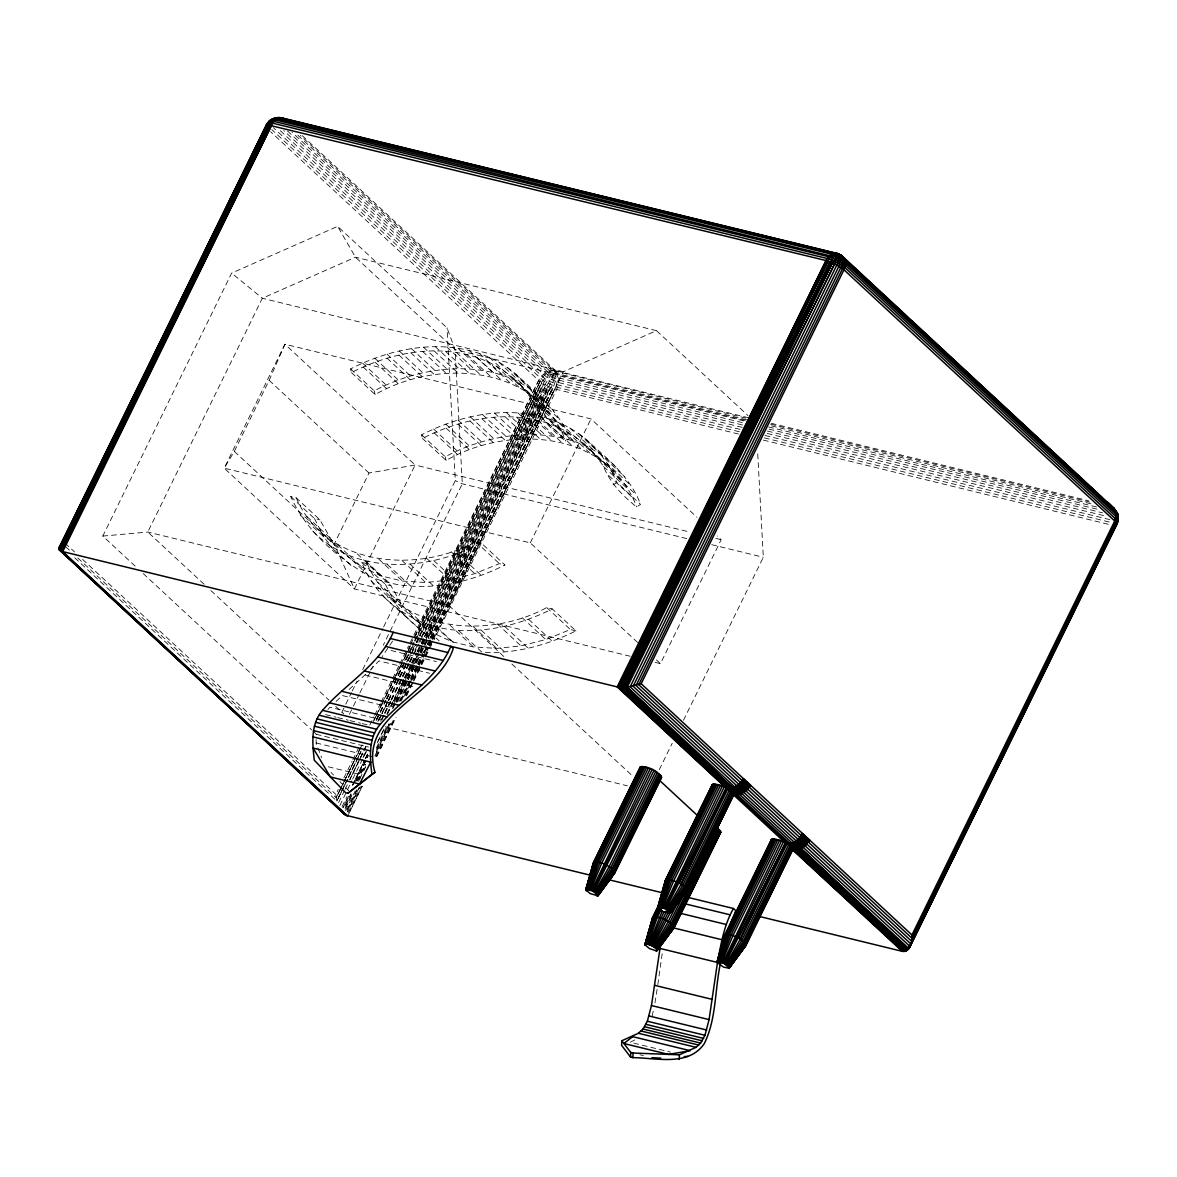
<?xml version="1.0" encoding="UTF-8"?>
<svg xmlns="http://www.w3.org/2000/svg" width="1177" height="1177" viewBox="0 0 1177 1177"><rect width="100%" height="100%" fill="white"/><g stroke="black" fill="none" stroke-linecap="round" stroke-linejoin="round"><path stroke-width="0.75" stroke-dasharray="5 3.75" d="M316.083 739.48L316.333 746.35M657.825 984.634L662.489 951.502M654.942 1002.951L657.31 987.959M652.132 1016.045L653.588 1009.513M302.268 135.679L555.529 370.667L548.85 386.836L423.867 643.996M430.37 645.585L554.779 389.146C557.265 383.525 559.193 376.184 555.529 370.667C548.482 369.298 541.7 374.36 538.654 380.421L409.39 644.305M630.195 656.251L354.395 588.956L224.219 468.166L234.311 451.394L269.136 380.333L284.937 344.228L590.986 418.909L697.005 517.292M431.679 638.272L552.866 388.513L555.971 379.274L555.529 370.667C548.614 370.108 542.877 375.757 539.905 381.48L415.422 635.845M74.681 557.766L336.857 801.037L347.259 779.571M348.142 777.968L361.015 751.603L348.157 777.982L357.661 758.091M358.47 756.443L360.868 751.5M376.066 720.118L379.259 713.512M380.068 711.864L385.659 700.3M386.468 698.652L404.064 662.327M404.859 660.68L413.657 642.51M414.466 640.862L540.066 381.613L413.053 640.847M338.623 802.567L344.258 791.032M345.023 789.355L349.128 781.16M349.819 779.439L359.412 759.606M360.221 757.959L365.812 746.38M377.802 721.604L381.01 714.983M381.804 713.336L387.41 701.772M388.204 700.109L398.606 678.629M399.4 676.981L405.8 663.754M406.595 662.107L411.391 652.19M412.2 650.543L415.393 643.937M416.187 642.274L418.6 637.316M419.395 635.668L541.758 382.834L415.113 641.333M339.859 805.554L351.835 780.748M352.629 779.1L362.472 759.4M363.031 757.605L366.224 751M380.612 721.251L383.805 714.63M384.614 712.982L390.205 701.418M390.999 699.756L408.581 663.401M409.39 661.739L411.788 656.781M414.981 650.175L420.572 638.611M421.381 636.948L543.671 384.07L420.16 636.154M342.11 806.554L346.965 796.682M364.723 760.43L352.614 785.147L364.473 760.298M365.267 758.65L367.665 753.692M386.821 714.042L403.593 679.35M404.402 677.687L410.788 664.475M411.582 662.828L416.378 652.911M417.173 651.264L420.366 644.643M421.175 642.995L423.573 638.037M424.367 636.389L545.76 385.262L419.792 642.377M340.197 789.473L336.195 797.712L336.857 801.037L347.347 779.63L336.857 801.037M341.006 787.825L343.404 782.867M344.199 781.219L353.806 761.431M354.601 759.783L361.81 744.938M373.815 720.192L375.419 716.896M376.213 715.248L381.819 703.699M382.613 702.051L393.015 680.615M393.824 678.967L400.224 665.77M401.019 664.122L409.817 645.967M410.626 644.319L538.654 380.421L270.578 131.692M352.556 785.118L364.59 760.371M365.4 758.724L367.798 753.766M387.071 714.174L392.691 702.625M393.501 700.977L403.932 679.526M404.741 677.878L411.156 664.681M411.965 663.019L416.776 653.132M417.585 651.484L424 638.272M424.809 636.625L546.834 385.85L555.529 370.667L748.086 417.658M355.778 781.307L367.842 756.531M394.383 701.992L421.719 645.82M422.528 644.172L424.926 639.214M425.736 637.551L547.952 386.394L425.265 636.845M350.967 794.004L344.552 807.187L351.026 794.034M357.381 780.822L365.385 764.329M392.632 708.289L395.031 703.346M395.825 701.698L406.242 680.262M407.051 678.614L413.451 665.432M414.26 663.784L419.071 653.882M419.865 652.235L423.073 645.643M383.982 728.96L376.758 743.805L384.114 729.019M396.826 702.566L407.271 681.115M408.066 679.467L415.304 664.608M416.099 662.96L420.115 654.721M420.925 653.058L427.339 639.861M428.148 638.214L550.203 387.439L424.411 644.231M359.441 787.133L347.406 811.939L359.5 787.281M376.302 752.397L390.749 722.619M401.18 701.124L410.817 681.277M411.612 679.615L418.041 666.388M418.835 664.74L423.646 654.809M424.456 653.161L427.663 646.541M428.472 644.878L430.87 639.92M362.133 786.221L348.495 814.337L362.207 786.368M376.581 756.443L395.045 718.382M406.286 695.224L412.7 681.983M413.51 680.335L429.561 647.247M376.316 720.309L379.538 713.718L376.39 720.353M380.348 712.07L385.982 700.536M386.792 698.888L414.157 642.877M414.966 641.23L541.376 382.584L548.909 373.256L555.529 370.667C560.208 375.787 559.266 383.79 556.559 389.646L433.975 639.861M365.988 746.498L349.893 779.483L366.076 746.556M378.862 720.118L381.289 715.175M387.719 701.978L382.084 713.527L387.866 702.066M388.528 700.33L415.893 644.26M416.702 642.613L419.115 637.669M419.909 636.021L543.053 383.702L548.453 375.581L555.529 370.667L555.029 376.566L550.88 387.733L428.428 638.346M366.385 751.103L363.178 757.694L366.503 751.161M381.672 719.75L384.07 714.792M384.879 713.144L390.514 701.595M391.308 699.947L409.007 663.651M409.802 662.004L417.041 647.144M421.866 637.243L544.892 384.791L549.865 376.419L555.529 370.667M360.75 776.835L358.338 781.778L366.312 765.256L363.973 770.244M397.811 700.992L407.477 681.203M408.287 679.556L415.54 664.725M416.334 663.063L420.366 654.824M421.175 653.176L427.619 639.994M377.037 748.572L389.116 723.781L376.302 750.249M410.832 679.173L417.261 665.947M418.07 664.299L422.896 654.383M423.705 652.735L426.927 646.114M427.722 644.466L430.135 639.508M430.944 637.86L552.425 388.336L427.177 644.04M410.979 679.217L417.423 666.005M418.232 664.358L423.073 654.441M423.867 652.794L427.104 646.188M427.898 644.54L430.326 639.582M431.135 637.934L552.866 388.513L738.42 434.019M348.348 812.395L361.207 786.045M375.625 756.399L393.339 720.177M405.315 695.46L410.199 685.588M413.348 678.982L425.456 654.294M426.177 652.632L428.678 647.718M429.399 646.041L431.885 641.127M432.606 639.449L554.779 389.146M135.134 566.093L102.796 536.079L231.634 273.093L337.637 226.367L447.039 327.868L455.058 349.598L462.326 483.821L383.29 645.158M637.625 642.465L530.268 542.862L224.219 468.166L284.937 344.228L415.113 465.018L354.395 588.956L334.209 544.068L369.019 473.007L415.113 465.018L689.133 531.886M341.771 712.379L344.993 705.803M345.803 704.155L351.437 692.65M352.247 691.017L357.072 681.145M362.707 669.639L382.849 628.547M383.643 626.914L455.308 480.613L447.039 327.868M349.422 714.307L352.644 707.715M353.453 706.068L359.088 694.548M359.897 692.9L372.8 666.565M77.77 557.942L336.195 797.712L335.857 794.387L338.285 789.429M343.934 777.894L352.026 761.401M352.82 759.739L360.103 744.909M369.799 725.106L373.83 716.867M374.639 715.219L380.303 703.669M381.098 702.022L398.885 665.741M399.694 664.093L408.581 645.952M345.096 779.542L342.669 784.5L345.096 779.557M373.389 721.736L377.42 713.483L374.227 720.103M383.893 700.271L378.229 711.82L383.937 700.3M396.016 675.495L402.49 662.268L396.06 675.524M410.567 645.761L403.299 660.621L412.244 642.495M380.421 712.129L383.643 705.538M386.88 698.947L410.273 651.205M411.082 649.557L414.304 642.966M378.994 720.192L381.407 715.248M388.675 700.418L416.128 644.393M416.938 642.745L419.35 637.802M381.848 719.838L384.261 714.895M385.07 713.247L390.72 701.713M391.529 700.065L409.302 663.813M410.111 662.165L418.983 644.025M365.532 758.782L367.945 753.839M387.321 714.292L392.971 702.757M393.78 701.109L404.27 679.688M405.079 678.04L411.538 664.858M412.347 663.21L417.188 653.323M417.997 651.675L424.456 638.493M355.851 781.337L367.96 756.576M392.191 707.068L418.835 652.588M419.645 650.94L422.072 645.982M422.867 644.334L425.294 639.391M426.103 637.743L548.85 386.836L552.866 388.513M357.47 780.866L365.532 764.403M392.956 708.436L395.369 703.493M396.178 701.845L406.668 680.438M407.477 678.805L419.571 654.103M420.38 652.455L423.602 645.879M345.552 810.659L355.248 790.856M376.257 747.969L387.571 724.87M398.885 701.772L416.658 665.476M417.467 663.828L426.368 645.687M374.816 756.017L390.941 723.105M403.829 696.784L428.016 647.409M428.825 645.776L431.238 640.832M432.047 639.185L554.573 389.087M503.844 656.545L448.805 605.478L563.327 371.711L656.472 330.649L747.983 415.555M376.728 756.737L396.075 717.234M406.565 695.828L413.009 682.66M413.818 681.012L421.072 666.197M421.881 664.549L433.18 641.509M530.268 542.862L590.986 418.909M655.103 662.342L660.444 663.637L721.163 539.699L717.131 535.962M659.297 769.64L672.199 743.305M683.484 720.25L763.329 557.265L757.723 453.881M392.618 641.082L382.157 656.678M327.883 709.554L329.928 707.23L380.554 719.588M349.069 689.516L368.99 671.199M370.24 669.919L378.935 660.9L429.561 673.259M336.122 701.374L342.33 695.533L391.205 707.465M541.964 419.1L545.878 416.57L569.536 438.535L565.637 441.051C551.498 429.767 539.404 417.394 532.504 400.607C526.943 392.088 520.278 384.349 512.642 377.64C499.504 366.444 483.673 358.691 466.945 354.542C427.884 345.258 386.63 354.615 351.452 372.609L350.584 368.916C386.644 350.496 428.943 340.903 468.976 350.408C486.116 354.66 502.344 362.604 515.806 374.08C536.447 392.912 559.634 411.376 569.536 438.535M612.982 484.968L616.88 482.452L640.553 504.418L636.654 506.934C622.501 495.649 610.422 483.276 603.507 466.489C597.945 457.971 591.281 450.232 583.645 443.508C570.507 432.312 554.676 424.573 537.963 420.41C498.901 411.141 457.632 420.498 422.455 438.477L421.587 434.799C457.647 416.378 499.945 406.786 539.978 416.29C557.118 420.542 573.346 428.487 586.808 439.963C607.45 458.78 630.651 477.259 640.553 504.418M634.815 1039.924L630.239 1042.278L670.39 1052.076M350.584 368.916L374.257 390.882C427.266 362.31 502.196 356.469 546.996 403.181M351.452 372.609L375.125 394.56C437.726 358.382 536.933 364.326 565.637 441.051M421.587 434.799L445.259 456.764C498.283 428.178 573.214 422.352 617.999 469.064M422.455 438.477L446.127 460.442C508.729 424.264 607.95 430.208 636.654 506.934M312.729 531.033C356.734 576.318 429.311 570.683 481.261 543.038L504.918 564.989C463.664 585.94 413.274 595.076 369.519 576.274C337.122 557.633 306.344 531.254 290.734 496.547L296.266 497.886L319.938 519.851L330.56 538.477L344.478 554.264L361.383 566.799L380.877 575.818L402.49 581.085L425.706 582.497L449.982 579.996L474.728 573.67L499.386 563.636L504.918 564.989M458.353 630.328C490.971 632.152 523.235 623.427 552.263 608.921L575.936 630.872C546.908 645.393 514.643 654.118 482.026 652.279L458.353 630.328C416.614 627.988 377.008 601.874 361.736 562.429L367.283 563.768L390.941 585.734L401.563 604.36L415.481 620.147L432.4 632.682L451.88 641.7L473.492 646.967L496.709 648.38L520.984 645.879L545.745 639.552L570.389 629.518L575.936 630.872M296.266 497.886C325.691 566.608 416.526 574.067 475.714 541.685L481.261 543.038M367.283 563.768C396.693 632.49 487.543 639.95 546.731 607.567L552.263 608.921M102.796 536.079L147.802 532.033L448.805 605.478M656.472 330.649L355.469 257.204L262.324 298.252L147.802 532.033L204.18 584.336M563.327 371.711L262.324 298.252L231.634 273.093M771.259 423.308L1088.622 500.755M745.659 418.115L554.323 370.961L300.297 135.414M770.611 424.206L1089.755 502.079M746.586 419.777L557.589 373.668L552.969 371.638L296.854 134.281M771.538 425.868L1092.462 504.183M745.365 420.439L455.058 349.598L355.469 257.204L337.637 226.367M743.687 420.866L558.266 375.625L551.513 372.638L292.014 132.28M768.655 426.957L1096.699 507.007M742.304 422.617L558.678 377.802L549.997 373.977L287.159 130.647M769.052 429.134L1098.891 509.626M742.437 424.956L558.795 380.142L548.453 375.581L283.745 130.588M767.404 431.047L1102.584 512.834M742.275 427.383L558.648 382.569L546.952 377.42L279.096 129.602M767.242 433.474L1104.203 515.703M740.068 429.384L558.207 385.011L545.525 379.421L273.299 127.616M765.021 435.475L1112.692 520.322M739.362 431.768L557.501 387.395L544.215 381.539L271.784 129.588M764.314 437.859L1110.205 522.264M763.373 440.11L1111.044 524.957M715.822 538.389L721.163 539.699M686.75 538.58L462.326 483.821L455.308 480.613M711.688 544.671L763.329 557.265M290.734 496.547L314.406 518.498L319.938 519.851M361.736 562.429L385.409 584.38L390.941 585.734M391.044 650.498L436.432 661.577M365.267 675.054L414.142 686.985M385.203 726.724L627.429 785.839M325.558 714.645L336.034 717.19M337.77 717.617L348.245 720.177M349.996 720.604L360.471 723.164M362.222 723.59L369.195 725.282M316.142 734.286L368.519 747.071M371.917 756.561L316.054 742.937L317.29 746.218M328.28 766.786L362.148 775.054M639.935 1054.754L643.378 1055.592M548.85 386.836L538.654 380.421M383.746 596.916L422.734 632.064L436.078 639.641M507.611 367.695L531.283 389.661M578.628 433.577L602.286 455.543M515.806 374.08L530.121 389.072L553.793 411.038M586.808 439.963L601.123 454.955L624.796 476.92M498.783 362.119L522.456 384.085M569.8 428.001L593.458 449.967M530.121 389.072L536.168 397.62L559.825 419.586M601.123 454.955L607.17 463.503L630.843 485.468M512.642 377.64L536.315 399.591M583.645 443.508L607.317 465.474M519.969 384.599L543.642 406.551M590.972 450.482L614.644 472.433M489.367 357.352L528.311 393.368M560.384 423.234L599.328 459.251M526.605 392.265L550.277 414.23M597.607 458.147L621.279 480.113M536.168 397.62L541.42 406.801L565.092 428.766M607.17 463.503L612.423 472.683L636.095 494.649M496.032 365.959L519.704 387.924M567.049 431.841L590.707 453.807M532.504 400.607L556.162 422.558M603.507 466.489L627.179 488.44M479.422 353.453L503.079 375.404M550.424 419.321L574.096 441.287M486.851 361.324L510.524 383.275M557.854 427.207L581.526 449.158M537.624 409.567L561.297 431.518M608.641 475.449L632.314 497.4M477.141 357.499L500.813 379.465M548.144 423.382L571.816 445.347M468.976 350.408L492.648 372.359M539.978 416.29L563.651 438.241M466.945 354.542L490.618 376.493M537.963 420.41L561.62 442.375M458.103 348.245L481.761 370.211M529.106 414.127L552.778 436.093M456.338 352.423L480.01 374.389M527.34 418.306L551.013 440.272M446.848 346.98L470.52 368.945M517.851 412.862L541.523 434.828M445.362 351.202L469.034 373.153M516.365 417.07L540.037 439.036M435.269 346.626L458.942 368.578M506.287 412.494L529.944 434.46M434.078 350.849L457.735 372.8M505.08 416.732L528.753 438.683M423.44 347.156L447.113 369.122M494.458 413.039L518.13 435.004M422.528 351.379L446.201 373.33M493.546 417.261L517.203 439.212M411.42 348.613L435.093 370.564M482.423 414.495L506.095 436.446M410.802 352.776L434.475 374.742M481.805 418.659L505.477 440.625M399.268 350.952L422.94 372.903M470.27 416.82L493.943 438.786M398.944 355.057L422.617 377.023M469.947 420.939L493.619 442.905M387.042 354.159L410.714 376.125M458.044 420.042L481.717 442.008M387.012 358.205L410.685 380.171M458.03 424.088L481.687 446.039M374.816 358.249L398.473 380.215M445.818 424.132L469.491 446.083M375.08 362.192L398.753 384.143M446.083 428.075L469.755 450.026M362.634 363.178L386.306 385.144M433.651 429.061L457.309 451.012M363.207 367.003L386.88 388.954M434.21 432.871L457.882 454.837M656.413 659.9L660.444 663.637M475.714 541.685L499.386 563.636M546.731 607.567L570.389 629.518M457.618 553.44L481.29 575.406M528.635 619.323L552.293 641.288M269.136 380.333L369.019 473.007M451.071 551.704L474.728 573.67M522.073 617.587L545.745 639.552M433.754 560.576L457.426 582.527M504.771 626.458L528.444 648.409M426.309 558.045L449.982 579.996M497.312 623.928L520.984 645.879M410.17 564.269L433.842 586.22M481.172 630.136L504.845 652.102M402.034 560.532L425.706 582.497M473.036 626.414L496.709 648.38M511.892 664.019L632.696 776.099M387.351 564.445L411.008 586.396M378.817 559.134L402.49 581.085M449.82 625.016L473.492 646.967M365.753 561.105L389.425 583.056M436.755 626.988L455.175 644.069M357.205 553.852L380.877 575.818M428.222 619.735L451.88 641.7M337.725 544.833L361.383 566.799M408.728 610.716L432.4 632.682M306.888 516.526L330.56 538.477M377.891 582.409L401.563 604.36M345.847 554.308L369.519 576.274M416.864 620.191L439.212 640.935M234.311 451.394L334.209 544.068M320.806 532.298L344.478 554.264M391.823 598.181L415.481 620.147M300.209 515.026L323.881 536.992L336.401 552.999M371.211 580.908L394.883 602.874L407.404 618.881M328.059 544.23L351.732 566.181M399.062 610.098L422.734 632.064M210.889 590.56L329.016 700.153M335.725 706.391L343.772 713.865M143.226 573.582L311.655 729.858M313.008 731.108L318.393 736.111M65.088 543.156L74.519 551.895M82.596 559.399L335.857 794.387M65.647 546.702L69.693 550.439M331.002 772.436L333.532 775.054M339.829 781.572L348.642 790.709M385.409 584.38L394.883 602.874M314.406 518.498L323.881 536.992M612.423 472.683L616.88 482.452M541.42 406.801L545.878 416.57M317.908 747.866L321.615 757.708M445.259 456.764L446.127 460.442M374.257 390.882L375.125 394.56M348.539 796.182L342.919 807.746L348.583 796.196M351.864 794.961L344.64 809.805L351.894 794.975M356.925 789.885L346.465 811.365L356.955 789.885M410.023 680.821L399.562 702.301L410.17 680.88M341.86 786.148L336.195 797.712L341.86 786.162M355.601 758.076L345.906 777.894L355.616 758.091M362.075 744.864L356.41 756.428L362.089 744.879M395.207 677.143L384.702 698.608L395.251 677.172"/><path stroke-width="1.5" d="M266.34 125.115L59.144 547.496L59.38 549.939L62.705 551.601L617.189 686.897L627.223 687.236L641.171 683.734L808.879 839.363C806.054 845.321 799.698 850.382 792.827 849.441L746.012 945.44L729.122 968.259L723.531 967.126L716.97 962.345L724.62 935.024L771.362 839.584C777.57 837.833 793.048 844.468 791.694 850.647M758.827 916.324L902.171 951.31C909.159 952.634 911.925 943.63 911.954 938.216L749.308 787.295L749.705 784.471C747.115 790.885 739.686 795.019 733.639 794.946L686.456 890.945L669.948 913.352L663.269 911.734L657.796 907.438L665.446 880.116L712.188 784.691C719.706 783.117 729.034 788.561 733.654 794.549L686.838 890.548L669.948 913.352M266.826 128.102L265.767 125.821L268.856 121.466L271.24 119.671L275.565 119.922L835.552 257.145L845.557 263.221L1117.253 515.408L1117.841 518.571L1116.517 523.103L911.645 941.291L636.007 685.558L840.878 267.37C847.087 256.454 837.936 248.862 834.67 263.78L627.223 687.236L732.756 788.016L737.126 790.561L739.862 794.607L791.93 842.923L797.02 846.101L799.036 849.5L906.643 950.648L796.873 850L795.093 846.778L789.782 843.409L737.699 795.108L735.919 791.871L730.608 788.516L620.441 687.383L828.049 261.103C829.888 257.248 834.125 251.392 839.01 254.173L841.923 257.248M660.547 944.896L651.455 1005.541L647.35 1021.224L643.01 1029.022L638.39 1033.274L621.794 1040.762L621.603 1045.382L630.578 1057.093L632.888 1057.652C656.192 1057.785 688.53 1066.848 704.302 1043.572C716.469 1019.032 714.733 990.107 720.339 963.816M630.578 1057.093L630.769 1052.473L621.794 1040.762M632.888 1057.652L633.079 1053.032L630.769 1052.473M679.217 1059.447L679.409 1054.813L696.004 1047.339L700.609 1043.087L704.949 1035.289L709.069 1019.606L717.484 962.448L659.87 948.397M347.906 793.254L371.888 774.319C369.946 757.561 368.092 738.023 380.2 724.37C402.902 697.711 436.829 679.717 450.85 646.305L453.233 648.527C437.726 697.049 358.161 713.027 374.933 772.333L347.906 793.254L345.597 792.68L314.288 760.254C312.346 743.511 310.493 723.973 322.601 710.319C345.302 683.66 379.229 665.652 393.236 632.255M585.778 889.871L593.429 862.55L640.185 767.11C647.556 765.668 658.061 770.891 661.577 777.541L614.835 872.966L597.945 895.785L590.207 893.608L585.778 889.871L593.37 863.109L640.568 766.713M598.166 895.55L592.708 890.93L585.822 889.532M585.94 890.268L593.649 863.815C597.195 858.739 613.688 867.125 614.453 873.378L597.945 895.785M640.185 767.11L640.994 769.214M657.325 950.457L655.677 948.147L671.14 923.871L717.896 828.431L720.751 832.433L674.009 927.873L656.148 950.854L649.38 948.515L644.952 944.763L652.602 917.442L659.856 902.641M644.952 944.763L652.544 918.016C658.458 914.926 672.229 921.723 673.627 928.27L657.119 950.692M670.169 913.131L664.725 908.512L657.825 907.114M712.188 784.691L712.409 785.956M729.343 968.024L723.899 963.404L716.999 962.006M716.97 962.345L724.561 935.583C730.476 932.493 744.247 939.305 745.63 945.852L729.122 968.259M771.362 839.584L771.582 840.864M1113.339 507.625C1124.447 524.471 1113.28 504.624 1106.409 501.623M747.086 782.249C744.232 787.751 737.964 793.548 731.358 791.635L735.184 791.224L740.863 788.413L745.409 783.602L745.747 780.969M806.26 837.156C803.405 842.644 797.138 848.455 790.532 846.543L794.357 846.116L800.036 843.321L804.582 838.495L804.921 835.861M717.823 960.697C721.133 942.865 724.355 924.46 733.448 908.497L688.059 897.418M744.085 785.368L745.321 780.528L739.347 787.251L730.211 790.723L738.023 788.84L744.614 782.852L638.714 684.705L842.57 268.591C845.115 264.104 845.424 256.733 839.789 254.556M803.258 840.275L804.494 835.42L798.521 842.158L789.384 845.63L797.197 843.732L803.788 837.744M627.223 687.236L734.904 787.148L739.73 790.238L742.01 793.739L745.527 790.238L747.527 782.646L742.01 793.739L732.521 795.755M742.01 793.739L794.078 842.055L798.903 845.145L801.184 848.646L804.7 845.145L806.701 837.553L801.184 848.646L792.812 849.853L902.171 951.31M657.796 907.438L665.388 880.69L712.571 784.279M586.028 889.312L593.811 862.138M644.996 944.44L652.985 917.045M658.046 906.878L665.829 879.719C672.391 879.219 687.074 884.766 685.764 891.18L670.625 912.013M717.22 961.786L725.003 934.612M727.239 931.86L735.831 910.718L733.448 908.497M645.114 945.175L652.823 918.722M657.958 907.85L665.652 881.382L713.262 784.044M717.646 960.976L724.326 938.054M586.44 889.165L594.503 861.902M645.202 944.204L653.676 916.809L660.076 903.907M658.443 906.746L666.52 879.484M717.617 961.638L725.694 934.376M586.278 890.754L587.867 885.531M647.571 938.687L649.174 933.464M659.355 904.833L660.944 899.625M717.47 963.227L719.588 956.254M586.999 889.135L595.488 861.844L642.245 766.418M645.614 944.072L654.662 916.751L658.693 908.526M659.017 906.717L667.506 879.425L714.248 783.985M718.191 961.609L726.68 934.317L773.421 838.892M587.72 889.209L596.739 861.976L643.495 766.536M646.173 944.042L655.913 916.868L659.944 908.644M659.738 906.776L668.757 879.543L715.498 784.103M718.912 961.683L727.93 934.45L774.672 839.01M588.574 889.385L598.21 862.27L644.967 766.83M660.591 906.952L670.228 879.837L716.97 784.412M646.894 944.101L647.747 944.278L657.384 917.163L661.415 908.938M719.765 961.859L729.402 934.744L776.143 839.304M744.614 782.852L746.012 784.162L744.32 788.737L739.862 794.607M805.186 839.054L802.331 845.822L799.036 849.5L907.438 950.074L909.85 945.146M589.53 889.65L599.873 862.726L646.614 767.301M661.533 907.217L671.876 880.308L718.632 784.868M647.747 944.278L648.704 944.543L662.268 911.057M720.707 962.124L731.049 935.2L777.806 839.775M1115.487 525.383L1117.635 522.367L1118.135 519.366L1117.723 514.673L1116.12 512.422L845.336 261.191L838.215 256.601L831.624 254.129L277.139 118.818C274.226 117.538 267.767 119.819 269.047 123.32M590.56 890.003L601.653 863.344L648.395 767.919M662.563 907.57L673.656 880.926L720.412 785.486M648.704 944.543L649.733 944.91L664.049 911.675M721.736 962.477L732.83 935.818L779.586 840.393M911.013 944.101L746.041 791.032L748.189 783.22C745.497 788.928 739.671 793.769 733.094 793.445C739.774 795.387 746.159 789.429 748.866 783.779L747.792 789.267L744.085 792.548L796.167 840.849L800.698 843.924L803.258 847.44L910.071 946.543L1116.782 524.618L1118.135 519.366L1117.164 517.645L845.38 265.384L836.656 259.749L828.564 256.704L274.079 121.408L269.386 121.128L267.017 123.762L267.459 125.203M805.215 845.939L807.363 838.112C804.671 843.835 798.845 848.676 792.268 848.352C798.948 850.294 805.333 844.336 808.04 838.671L806.966 844.174L803.258 847.44M591.634 890.43L650.263 768.669M663.637 908.011L722.266 786.236M649.733 944.91L650.807 945.337L666.712 910.777M722.81 962.904L781.44 841.143M666.785 909.63L680.983 884.486L726.547 788.355L618.19 687.118L826.063 260.558C828.064 255.718 833.802 251.069 839.01 254.173M725.959 964.537L740.156 939.393L785.721 843.262C792.768 844.63 799.536 839.569 802.596 833.507C801.287 839.039 799.198 845.042 794.181 848.337L791.959 847.911L745.203 943.351L728.872 966.817M669.698 911.91L686.029 888.444L732.785 793.018L735.007 793.43C740.024 790.135 742.113 784.147 743.423 778.6L738.935 784.441L732.756 788.016L625.767 687.368L832.419 262.751L838.612 253.997L840.849 255.144L841.54 256.998L838.966 266.134L633.138 686.279L746.041 791.032M64.455 538.698L59.144 547.496M78.947 509.008L82.978 500.784M87.01 492.501L95.057 476.052M107.136 451.262L123.247 418.335M124.865 414.966L128.896 406.801M132.913 398.473L151.436 360.53M153.054 357.322L159.498 344.037M161.117 340.844L179.625 302.783M181.258 299.62L265.811 126.263M233.208 194.705L234.811 191.41M261.397 137.179L265.325 128.764M641.171 683.734L843.968 269.768C848.382 262.809 843.556 255.115 836.435 253.246L281.95 117.935C276.521 116.391 270.842 119.774 268.591 124.747L60.365 550.718L269.827 124.894M283.422 118.48C278.052 115.861 272.152 119.951 269.974 124.909L61.822 551.336L271.578 125.248C273.52 120.451 279.891 115.125 284.746 119.436L282.789 119.171M592.708 890.93L652.132 769.537M664.725 908.512L724.149 787.104M650.807 945.337L651.881 945.837L667.786 913.278M723.899 963.404L783.323 842.011M940.452 883.397L908.188 949.383L801.184 848.646L908.879 948.559L1020.621 719.691M1022.224 716.396L1048.766 662.062M1055.195 648.88L1068.863 620.897M1070.467 617.601L1076.896 604.419M1083.326 591.251L1096.993 563.268M1103.423 550.086L1105.041 546.79M1111.471 533.622L1114.678 527.046M267.017 123.762L268.68 122.717L272.74 123.188L827.225 258.499L835.699 261.691L844.851 267.576L1116.679 519.896L1117.709 521.705L1116.841 523.942L908.879 948.559M345.803 815.249L59.071 549.497L267.164 124.821L58.894 549.026L345.803 815.249L591.148 875.408M59.071 549.497L267.444 124.762C269.68 120.054 275.138 116.626 280.391 117.803L837.906 253.791L842.555 256.395L1114.604 508.95L1116.326 514.452L1114.737 520.999L911.94 934.965L911.954 938.216L1115.811 522.102L1117.164 517.645L1116.223 511.274L844.762 259.337L837.333 254.82L278.772 118.097L273.314 118.597L268.621 121.952M59.38 549.939L267.444 124.762L826.063 260.558L834.67 263.78L843.968 269.768L1114.737 520.999L1116.517 523.103L1116.326 525.104M268.591 124.747L59.806 550.336L344.861 814.675M61.042 551.042L269.974 124.909M270.533 120.437C274.491 117.553 280.464 116.582 284.746 119.436L282.612 118.995M271.578 125.248L62.705 551.601L347.686 815.999M277.507 118.421L280.538 117.774L284.746 119.436L283.142 118.421M826.063 260.558L617.189 686.897L726.547 788.355L732.756 788.016L624.354 687.442L832.419 262.751L622.986 687.471L730.608 788.516L727.724 789.061L680.983 884.486M594.459 862.167L641.259 766.477M653.971 770.479L593.767 891.475M655.721 771.479L608.965 866.919L594.782 892.063M657.325 772.509L610.569 867.949L595.694 892.652M658.723 773.539L611.966 868.964L596.504 893.24M659.885 774.525L613.129 869.95L597.18 893.814M660.783 775.437L614.026 870.877L597.695 894.343M608.347 881.043L613.761 873.614L661.371 776.261M661.636 776.967L613.761 873.614M652.544 918.016L659.811 903.2M665.785 909.056L725.988 788.046M724.958 963.948L785.721 843.262L733.639 794.946C740.318 794.343 743.261 785.898 744.835 780.013L738.715 786.854L729.328 790.091L682.572 885.516L667.712 910.233M672.038 909.291L652.941 946.382L655.677 948.147M744.085 792.548C742.51 789.841 738.391 784.235 735.375 787.339L734.713 788.914L730.726 791.106L683.984 886.546L668.521 910.821M680.232 897.139L668.139 921.812L653.956 946.955M685.058 891.577L669.742 922.842L654.868 947.559M733.654 794.549L686.897 889.974L670.199 912.793M719.059 829.417L672.302 924.857L656.354 948.721M719.956 830.344L673.2 925.769L656.869 949.25M720.545 831.168L673.788 926.608L657.207 949.721M720.81 831.874L673.627 928.27L656.707 950.825M771.744 839.186L724.826 936.289L772.436 838.951M738.406 938.393L785.162 842.953M740.156 939.393L786.898 843.953C793.651 844.027 799.963 839.848 802.979 833.875C802.523 839.628 799.654 845.851 794.549 848.955L792.607 848.897L794.755 849.603L796.52 848.646L800.698 843.924L804.009 834.92L797.888 841.746L788.502 844.983L741.745 940.423L726.886 965.125M796.167 840.849L793.886 843.821L789.899 846.013L743.158 941.438L727.695 965.714M745.747 944.44L749.778 936.215M756.222 923.048L769.935 895.079M771.538 891.783L777.982 878.616M784.441 865.463L790.885 852.295M792.827 849.456L744.938 946.087M942.056 880.102L960.609 842.143M962.227 838.848L968.686 825.651M970.289 822.355L988.842 784.412M990.46 781.101L996.919 767.904M998.523 764.609L1014.662 731.608M1018.693 723.369L1022.725 715.116M1026.756 706.862L1042.896 673.877M1046.927 665.623L1050.958 657.369M1054.989 649.13L1071.129 616.13M1077.573 602.933L1079.191 599.637M1083.223 591.384L1099.362 558.384M1105.806 545.186L1107.425 541.891M1004.584 751.206L1006.203 747.91M1030.493 698.461L1034.539 690.222M1054.783 649.013L1062.875 632.535M1066.921 624.281L1070.967 616.042M1083.105 591.325L1088.769 579.775M1092.83 571.536L1096.876 563.297M625.767 687.368L834.67 263.78M742.201 780.719L737.126 790.561L734.463 792.739L732.58 792.798L738.715 786.854L740.686 782.676M801.375 835.611L796.299 845.454L793.636 847.646L791.753 847.705L797.888 841.746L799.86 837.583M679.232 883.486L726.547 788.355M744.717 785.942L741.289 792.165L737.699 795.108M803.891 840.849L800.463 847.057L796.873 850L904.936 951.34L794.784 850.118L793.166 847.16L787.693 843.526L735.61 795.211L733.992 792.253L728.519 788.634L618.19 687.118L828.049 261.103L619.264 687.28L728.519 788.634L727.092 788.678C734.051 789.826 740.701 784.941 743.805 778.968C743.349 784.721 740.48 790.944 735.375 794.048L733.433 794.004L686.618 889.268L670.051 912.396M750.514 785.191L749.308 787.295L746.012 784.162M809.688 840.098L808.467 842.202L808.879 839.363L911.94 934.965M745.409 783.602L746.512 781.719M804.582 838.495L805.686 836.612M265.825 126.483L267.076 124.424M267.826 122.908L58.85 548.541L346.744 815.69M743.202 787.59L739.333 793.121L735.61 795.211M802.376 842.482L798.506 848.014L794.784 850.118L903.112 951.457L792.812 849.853L794.755 849.603M669.183 911.381L685.146 887.532L731.888 792.092L733.992 792.253M728.357 966.288L744.32 942.424L791.062 846.999L793.166 847.16M596.974 895.962L599.078 892.99M668.977 913.529L673.2 907.585M679.512 898.669L681.615 895.697M656.148 950.854L660.356 944.91M729.21 966.95L734.477 959.52M746.468 784.573L741.996 789.502L734.463 792.739M805.642 839.466L801.169 844.395L793.636 847.646M598.034 894.814L614.615 871.701M729.225 967.288L745.791 944.175L792.548 848.735L794.549 848.955M597.533 895.918L606.184 884.03M728.725 968.391L743.864 947.573M598.196 895.226L614.88 872.407M657.369 950.133L674.053 927.299M729.372 967.7L746.071 944.881M738.935 784.441L733.256 791.591L730.726 791.106M798.109 839.348L792.43 846.484L789.899 846.013M665.829 879.719L665.652 881.382M720.751 832.433L719.677 833.081M1111.721 507.39L1111.794 506.625M1115.384 511.009L1113.707 507.993L1110.014 505.978L1111.147 507.302M1116.546 513.201L1112.147 507.243L1116.885 512.451M371.888 774.319L374.933 772.333M734.904 787.148L731.447 790.253L729.328 790.091M794.078 842.055L790.62 845.145L788.502 844.983M275.197 118.141L280.244 117.832L284.746 119.436M266.017 125.306L267.444 124.762M791.93 842.923L789.826 844.659L786.898 843.953M1116.37 523.132L1117.194 522.853M272.696 119.26L275.035 118.48M789.782 843.409L786.265 843.585L787.693 843.526M660.783 1058.152L651.94 1057.682M684.234 1056.578L687.839 1056.343M277.478 118.097L279.964 118.127M633.079 1053.032L679.409 1054.813M735.375 794.048L733.374 793.842L735.581 794.696M727.724 789.061L730.652 789.752L732.756 788.016L622.986 687.471L833.61 256.365L836.935 253.761L840.775 255.188L907.026 316.642M288.321 120.304L293.661 121.614M302.577 123.791L313.273 126.395M322.189 128.573L327.544 129.882M336.46 132.059L347.156 134.664M350.717 135.532L361.413 138.15M384.599 143.8L395.295 146.404M398.856 147.287L409.552 149.891M423.823 153.378L429.164 154.673M438.079 156.85L443.435 158.159M446.995 159.027L457.691 161.632M471.962 165.118L477.303 166.428M486.219 168.605L491.574 169.9M500.475 172.077L511.186 174.696M520.087 176.874L525.442 178.168M534.358 180.346L539.699 181.655M548.614 183.833L559.31 186.437M568.226 188.614L573.582 189.924M582.497 192.101L587.838 193.396M596.754 195.573L607.45 198.192M630.637 203.842L641.333 206.446M644.893 207.329L655.589 209.933M684.117 216.892L689.472 218.201M693.032 219.069L703.728 221.673M717.999 225.16L723.34 226.47M732.256 228.647L737.611 229.942M741.172 230.81L751.868 233.429M755.443 234.297L762.564 236.033M766.139 236.901L771.479 238.21M780.395 240.388L785.75 241.697M794.666 243.874L810.703 247.788M814.278 248.656L819.619 249.965M828.534 252.128L833.89 253.438M390.426 638.522L448.04 652.588M385.776 646.453L443.391 660.503M377.758 657.016L435.358 671.067M364.355 670.964L421.969 685.014M341.624 691.252L399.238 705.317M329.339 702.757L386.953 716.822M322.601 710.319L380.2 724.37M319.099 715.219L376.699 729.269M317.04 718.882L374.639 732.947M315.568 722.295L373.168 736.361M314.362 726.194L371.961 740.245M313.494 730.623L371.093 744.673M312.935 736.876L370.534 750.926M608.921 879.749L662.224 892.754M684.734 903.745L730.123 914.823M679.114 912.984L726.238 924.489M673.009 927.785L721.898 939.717M654.692 985.34L712.291 999.391M651.455 1005.541L709.069 1019.606M649.042 1015.972L706.656 1030.022M647.35 1021.224L704.949 1035.289M645.996 1024.358L703.611 1038.408M644.658 1026.756L702.272 1040.821M643.01 1029.022L700.609 1043.087M641.141 1031.023L698.741 1045.088M638.39 1033.274L696.004 1047.339M732.58 792.798L735.007 793.43M791.753 847.705L794.181 848.337M834.876 253.114L840.275 255.291L836.876 264.928L630.166 686.853L736.993 785.956M651.881 945.837L652.941 946.382M841.011 255.394L843.821 257.719M1112.103 506.978L1114.031 508.861L1112.074 507.331M799.036 849.5L908.188 949.383M911.072 320.379L971.687 376.625M975.733 380.377L1037.702 437.873M1040.394 440.375L1102.363 497.871M848.661 263.501L851.354 265.987M867.523 280.994L872.907 285.996M885.03 297.237L890.43 302.239M903.892 314.745L906.584 317.246M913.323 323.484L917.369 327.235M932.184 340.992L938.922 347.23M951.045 358.485L956.43 363.487M979.338 384.732L982.03 387.233M996.845 400.989L1003.584 407.227M1015.707 418.482L1021.092 423.485M1034.568 435.976L1037.261 438.477M1043.999 444.729L1046.691 447.231M1062.86 462.223L1069.599 468.475M1081.722 479.73L1085.768 483.467M730.608 788.516L621.677 687.456L830.182 261.853L620.441 687.383L728.519 788.634M796.873 850L905.804 951.06M794.784 850.118L904.024 951.472M659.429 780.248L697.564 815.632M343.934 813.954L340.506 809.864M1111.927 507.375L1113.589 509.126M1117.87 516.262L1117.65 520.469L1117.473 514.025M370.74 762.137L359.559 784.059L330.399 776.938L313.141 748.086L370.74 762.137M632.608 1036.643L623.913 1043.513L668.492 1054.401L690.222 1050.693L632.608 1036.643"/></g></svg>
